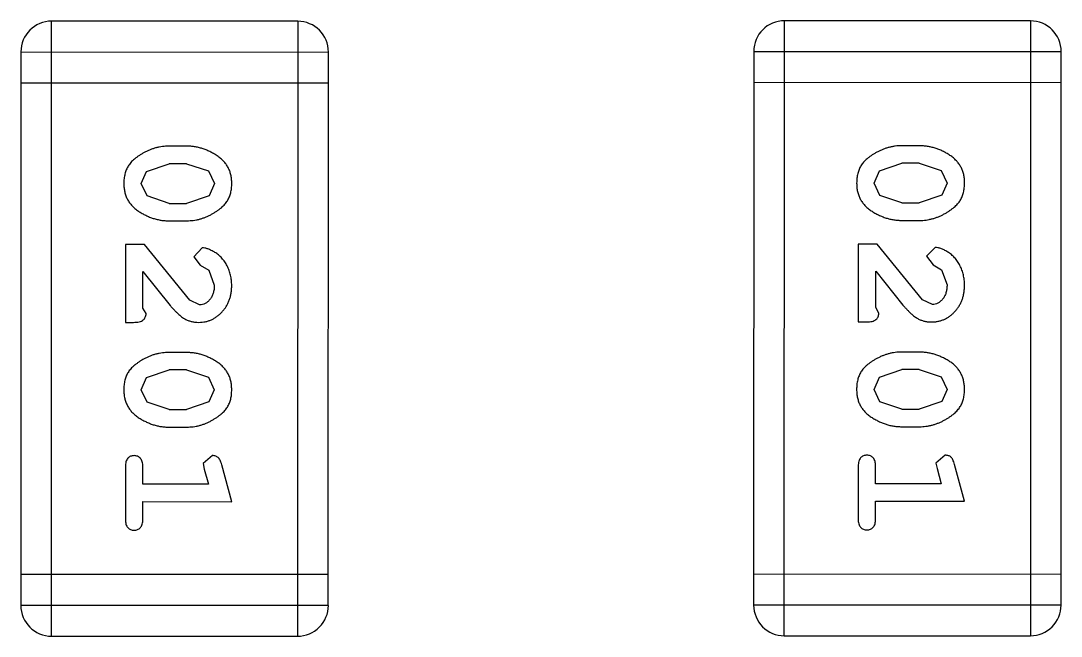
# Model space of a CAD drawing. Header units: inches. Extents: x -29 to 164, y -51 to 83.
# Drawn here: x 141.448 to 142.479, y 33.021 to 33.631 of the extents above; entities that cross this region are included whole.
import ezdxf

# ---------------------------------------------------------------- set-up
doc = ezdxf.new("R2010")
doc.units = ezdxf.units.IN
doc.header["$LTSCALE"] = 1.21
doc.header["$MEASUREMENT"] = 0
doc.layers.get('0').update_dxf_attribs({"linetype": 'CONTINUOUS'})

msp = doc.modelspace()

# ---------------------------------------------------------------- linework, layer by layer
at = {"color": 7, "linetype": 'Continuous'}
for p, q in [((141.4783, 33.0214), (141.4784, 33.631)), ((141.7223, 33.6309), (141.4784, 33.631)), ((141.7223, 33.6309), (141.7221, 33.0213)), ((142.2047, 33.0217), (142.2049, 33.6313)), ((142.4487, 33.6313), (142.2049, 33.6313)), ((142.4487, 33.6313), (142.4486, 33.0217)), ((141.4479, 33.6005), (141.4478, 33.0518)), ((141.4479, 33.6005), (141.7527, 33.6004)), ((141.7526, 33.0518), (141.7527, 33.6004)), ((142.1744, 33.6009), (142.1743, 33.0522)), ((142.1744, 33.6009), (142.4792, 33.6008)), ((142.4791, 33.0522), (142.4792, 33.6008)), ((141.4479, 33.57), (141.7527, 33.5699)), ((142.1744, 33.5704), (142.4792, 33.5703)), ((141.6123, 33.507), (141.5946, 33.507)), ((142.3388, 33.5074), (142.321, 33.5074)), ((141.5726, 33.4821), (141.5949, 33.4897)), ((141.6121, 33.4897), (141.5949, 33.4897)), ((141.6121, 33.4897), (141.6339, 33.4825)), ((142.299, 33.4825), (142.3213, 33.4901)), ((142.3385, 33.4901), (142.3213, 33.4901)), ((142.3385, 33.4901), (142.3603, 33.4829)), ((141.5673, 33.47), (141.5726, 33.4821)), ((141.6339, 33.4825), (141.6397, 33.4701)), ((142.2937, 33.4703), (142.299, 33.4825)), ((142.3603, 33.4829), (142.3661, 33.4705)), ((141.5731, 33.4577), (141.5673, 33.47)), ((141.6397, 33.4701), (141.6344, 33.458)), ((142.2995, 33.4581), (142.2937, 33.4703)), ((142.3661, 33.4705), (142.3608, 33.4584)), ((141.5949, 33.4504), (141.5731, 33.4577)), ((141.6344, 33.458), (141.6121, 33.4504)), ((142.3213, 33.4508), (142.2995, 33.4581)), ((142.3608, 33.4584), (142.3385, 33.4508)), ((141.5949, 33.4504), (141.6121, 33.4504)), ((142.3213, 33.4508), (142.3385, 33.4508)), ((141.5946, 33.4331), (141.6123, 33.4331)), ((142.321, 33.4335), (142.3388, 33.4335)), ((141.5515, 33.4095), (141.5515, 33.3324)), ((141.5704, 33.4095), (141.5515, 33.4095)), ((141.6154, 33.3545), (141.5704, 33.4095)), ((141.6276, 33.4064), (141.6192, 33.3975)), ((142.278, 33.4099), (142.278, 33.3328)), ((142.2969, 33.4099), (142.278, 33.4099)), ((142.3418, 33.3549), (142.2969, 33.4099)), ((142.3541, 33.4067), (142.3456, 33.3979)), ((141.6192, 33.3975), (141.6257, 33.3891)), ((142.3456, 33.3979), (142.3522, 33.3894)), ((141.6257, 33.3891), (141.6342, 33.3841)), ((142.3522, 33.3894), (142.3607, 33.3845)), ((141.5688, 33.3466), (141.5688, 33.3828)), ((141.5688, 33.3828), (141.5959, 33.3492)), ((141.6342, 33.3841), (141.6396, 33.3692)), ((142.2953, 33.347), (142.2953, 33.3832)), ((142.2953, 33.3832), (142.3223, 33.3496)), ((142.3607, 33.3845), (142.3661, 33.3696)), ((141.6251, 33.3497), (141.6154, 33.3545)), ((142.3515, 33.3501), (142.3418, 33.3549)), ((141.572, 33.3411), (141.5688, 33.3466)), ((142.2984, 33.3415), (142.2953, 33.347)), ((141.5515, 33.3324), (141.5594, 33.3324)), ((142.278, 33.3328), (142.2858, 33.3328)), ((141.6123, 33.3025), (141.5946, 33.3025)), ((142.3387, 33.3029), (142.321, 33.3029)), ((141.5725, 33.2776), (141.5948, 33.2852)), ((141.612, 33.2852), (141.5948, 33.2852)), ((141.612, 33.2852), (141.6338, 33.278)), ((142.299, 33.278), (142.3213, 33.2856)), ((142.3385, 33.2856), (142.3213, 33.2856)), ((142.3385, 33.2856), (142.3602, 33.2784)), ((141.5672, 33.2655), (141.5725, 33.2776)), ((141.6338, 33.278), (141.6396, 33.2656)), ((142.2937, 33.2658), (142.299, 33.278)), ((142.3602, 33.2784), (142.366, 33.266)), ((141.573, 33.2532), (141.5672, 33.2655)), ((141.6396, 33.2656), (141.6343, 33.2535)), ((142.2995, 33.2535), (142.2937, 33.2658)), ((142.366, 33.266), (142.3608, 33.2538)), ((141.5948, 33.2459), (141.573, 33.2532)), ((141.6343, 33.2535), (141.612, 33.2459)), ((142.3213, 33.2463), (142.2995, 33.2535)), ((142.3608, 33.2538), (142.3385, 33.2463)), ((141.5948, 33.2459), (141.612, 33.2459)), ((142.3213, 33.2463), (142.3385, 33.2463)), ((141.5945, 33.2286), (141.6123, 33.2286)), ((142.321, 33.229), (142.3387, 33.229)), ((141.6378, 33.2003), (141.6286, 33.1924)), ((142.3643, 33.2007), (142.355, 33.1928)), ((141.5515, 33.1893), (141.5515, 33.1374)), ((141.5688, 33.172), (141.5688, 33.1893)), ((141.6286, 33.1924), (141.6296, 33.187)), ((141.6569, 33.1546), (141.647, 33.1912)), ((142.2779, 33.1897), (142.2779, 33.1377)), ((142.2952, 33.1724), (142.2952, 33.1897)), ((142.355, 33.1928), (142.3561, 33.1874)), ((142.3833, 33.155), (142.3735, 33.1916)), ((141.6296, 33.187), (141.6338, 33.172)), ((142.3561, 33.1874), (142.3602, 33.1723)), ((141.6338, 33.172), (141.5688, 33.172)), ((142.3602, 33.1723), (142.2952, 33.1724)), ((141.5688, 33.1374), (141.5688, 33.1547)), ((141.5688, 33.1547), (141.6569, 33.1546)), ((142.2952, 33.1377), (142.2952, 33.155)), ((142.2952, 33.155), (142.3833, 33.155)), ((141.7526, 33.0823), (141.4478, 33.0823)), ((142.4791, 33.0826), (142.1743, 33.0827)), ((141.7526, 33.0518), (141.4478, 33.0518)), ((142.4791, 33.0522), (142.1743, 33.0522)), ((141.4783, 33.0214), (141.7221, 33.0213)), ((142.2047, 33.0217), (142.4486, 33.0217))]:
    msp.add_line(p, q, dxfattribs=at)
for centre, start, end in [((141.4784, 33.6005), 89.988, 179.988), ((141.7223, 33.6004), 359.988, 89.988), ((142.2049, 33.6009), 89.988, 179.988), ((142.4487, 33.6008), 359.988, 89.988), ((141.4783, 33.0518), 179.988, 269.988), ((141.7222, 33.0518), 269.988, 359.988), ((142.2048, 33.0522), 179.988, 269.988), ((142.4486, 33.0522), 269.988, 359.988)]:
    msp.add_arc(centre, 0.0305, start, end, dxfattribs=at)
for points, knots in [([(141.5946, 33.507), (141.5935, 33.507), (141.5914, 33.507), (141.5882, 33.5067), (141.5851, 33.5062), (141.582, 33.5055), (141.579, 33.5046), (141.576, 33.5035), (141.573, 33.5022), (141.5701, 33.5008), (141.5674, 33.4992), (141.5648, 33.4976), (141.5625, 33.4959), (141.5604, 33.4943), (141.5586, 33.4926), (141.5569, 33.4909), (141.5555, 33.4891), (141.5539, 33.4868), (141.5523, 33.4836), (141.551, 33.4794), (141.5501, 33.4748), (141.55, 33.4717), (141.55, 33.47)], [0, 0, 0, 0, 0.049886, 0.09882, 0.148132, 0.19689, 0.246038, 0.295176, 0.345305, 0.395692, 0.445312, 0.491875, 0.535813, 0.577009, 0.616081, 0.652689, 0.687585, 0.720206, 0.785062, 0.85223, 0.923759, 1, 1, 1, 1]), ([(141.657, 33.4702), (141.6569, 33.4717), (141.6568, 33.4745), (141.6561, 33.4786), (141.655, 33.4824), (141.6534, 33.486), (141.6514, 33.4893), (141.6489, 33.4923), (141.6459, 33.4951), (141.6425, 33.4976), (141.6389, 33.4998), (141.6352, 33.5017), (141.6315, 33.5034), (141.6278, 33.5047), (141.624, 33.5058), (141.6201, 33.5065), (141.6163, 33.507), (141.6137, 33.507), (141.6123, 33.507)], [0, 0, 0, 0, 0.06692, 0.130834, 0.19258, 0.252759, 0.312631, 0.373411, 0.436359, 0.501894, 0.568244, 0.632472, 0.69556, 0.757163, 0.818592, 0.878885, 0.939235, 1, 1, 1, 1]), ([(142.321, 33.5074), (142.32, 33.5074), (142.3178, 33.5074), (142.3147, 33.5071), (142.3115, 33.5066), (142.3084, 33.5059), (142.3054, 33.505), (142.3024, 33.5039), (142.2994, 33.5026), (142.2966, 33.5011), (142.2938, 33.4996), (142.2913, 33.498), (142.289, 33.4963), (142.2869, 33.4947), (142.285, 33.493), (142.2833, 33.4913), (142.2819, 33.4895), (142.2803, 33.4872), (142.2787, 33.484), (142.2774, 33.4798), (142.2766, 33.4752), (142.2765, 33.472), (142.2764, 33.4704)], [0, 0, 0, 0, 0.049886, 0.09882, 0.148132, 0.19689, 0.246038, 0.295176, 0.345305, 0.395692, 0.445312, 0.491875, 0.535813, 0.577009, 0.616081, 0.652689, 0.687585, 0.720206, 0.785062, 0.85223, 0.923759, 1, 1, 1, 1]), ([(142.3834, 33.4706), (142.3834, 33.4721), (142.3833, 33.4749), (142.3826, 33.4789), (142.3815, 33.4828), (142.3799, 33.4864), (142.3778, 33.4897), (142.3753, 33.4927), (142.3723, 33.4955), (142.3689, 33.498), (142.3653, 33.5002), (142.3617, 33.5021), (142.358, 33.5038), (142.3542, 33.5051), (142.3504, 33.5061), (142.3466, 33.5069), (142.3427, 33.5073), (142.3401, 33.5074), (142.3388, 33.5074)], [0, 0, 0, 0, 0.06692, 0.130834, 0.19258, 0.252759, 0.312631, 0.373411, 0.436359, 0.501894, 0.568244, 0.632472, 0.69556, 0.757163, 0.818592, 0.878885, 0.939235, 1, 1, 1, 1]), ([(141.55, 33.47), (141.55, 33.4686), (141.5501, 33.4658), (141.5508, 33.4617), (141.5519, 33.4578), (141.5535, 33.4542), (141.5555, 33.4509), (141.5581, 33.4479), (141.561, 33.4451), (141.5644, 33.4426), (141.568, 33.4404), (141.5717, 33.4385), (141.5754, 33.4368), (141.5791, 33.4355), (141.5829, 33.4344), (141.5868, 33.4336), (141.5907, 33.4332), (141.5933, 33.4331), (141.5946, 33.4331)], [0, 0, 0, 0, 0.067217, 0.131051, 0.19272, 0.252824, 0.312745, 0.373449, 0.436041, 0.501494, 0.567761, 0.632087, 0.695096, 0.757109, 0.817993, 0.878657, 0.939311, 1, 1, 1, 1]), ([(141.6123, 33.4331), (141.6134, 33.4331), (141.6156, 33.4332), (141.6187, 33.4335), (141.6219, 33.434), (141.625, 33.4347), (141.628, 33.4356), (141.631, 33.4367), (141.634, 33.438), (141.6369, 33.4395), (141.6396, 33.4411), (141.6422, 33.4427), (141.6445, 33.4444), (141.6466, 33.446), (141.6485, 33.4478), (141.6501, 33.4495), (141.6515, 33.4512), (141.6531, 33.4536), (141.6547, 33.4567), (141.656, 33.4609), (141.6568, 33.4654), (141.6569, 33.4686), (141.657, 33.4702)], [0, 0, 0, 0, 0.049855, 0.099516, 0.148482, 0.19758, 0.246804, 0.296268, 0.346517, 0.397047, 0.446826, 0.49336, 0.537801, 0.579207, 0.617974, 0.654833, 0.689171, 0.722088, 0.786392, 0.853518, 0.924186, 1, 1, 1, 1]), ([(142.2764, 33.4704), (142.2765, 33.469), (142.2765, 33.4661), (142.2772, 33.462), (142.2784, 33.4582), (142.28, 33.4546), (142.282, 33.4513), (142.2845, 33.4483), (142.2874, 33.4455), (142.2908, 33.443), (142.2944, 33.4408), (142.2981, 33.4388), (142.3018, 33.4372), (142.3056, 33.4358), (142.3094, 33.4348), (142.3132, 33.434), (142.3171, 33.4336), (142.3197, 33.4335), (142.321, 33.4335)], [0, 0, 0, 0, 0.067217, 0.131051, 0.19272, 0.252824, 0.312745, 0.373449, 0.436041, 0.501494, 0.567761, 0.632087, 0.695096, 0.757109, 0.817993, 0.878657, 0.939311, 1, 1, 1, 1]), ([(142.3388, 33.4335), (142.3398, 33.4335), (142.342, 33.4335), (142.3452, 33.4338), (142.3483, 33.4344), (142.3514, 33.435), (142.3545, 33.436), (142.3575, 33.4371), (142.3605, 33.4384), (142.3633, 33.4399), (142.3661, 33.4415), (142.3686, 33.4431), (142.3709, 33.4448), (142.373, 33.4464), (142.3749, 33.4481), (142.3765, 33.4498), (142.378, 33.4516), (142.3795, 33.4539), (142.3811, 33.4571), (142.3824, 33.4613), (142.3832, 33.4658), (142.3833, 33.469), (142.3834, 33.4706)], [0, 0, 0, 0, 0.049855, 0.099516, 0.148482, 0.19758, 0.246804, 0.296268, 0.346517, 0.397047, 0.446826, 0.49336, 0.537801, 0.579207, 0.617974, 0.654833, 0.689171, 0.722088, 0.786392, 0.853518, 0.924186, 1, 1, 1, 1]), ([(141.6569, 33.3691), (141.6569, 33.3708), (141.6568, 33.3741), (141.6559, 33.3791), (141.6545, 33.3838), (141.6525, 33.3883), (141.6501, 33.3925), (141.6472, 33.3961), (141.6439, 33.3993), (141.6404, 33.4018), (141.6368, 33.4037), (141.6335, 33.4052), (141.6305, 33.4061), (141.6285, 33.4063), (141.6276, 33.4064)], [0, 0, 0, 0, 0.098286, 0.193983, 0.289056, 0.384352, 0.477435, 0.566197, 0.652355, 0.737986, 0.818188, 0.887401, 0.94802, 1, 1, 1, 1]), ([(142.3834, 33.3695), (142.3833, 33.3712), (142.3832, 33.3745), (142.3823, 33.3795), (142.3809, 33.3842), (142.3789, 33.3887), (142.3765, 33.3928), (142.3736, 33.3965), (142.3704, 33.3996), (142.3668, 33.4022), (142.3632, 33.4041), (142.3599, 33.4056), (142.3569, 33.4065), (142.355, 33.4067), (142.3541, 33.4067)], [0, 0, 0, 0, 0.098286, 0.193983, 0.289056, 0.384352, 0.477435, 0.566197, 0.652355, 0.737986, 0.818188, 0.887401, 0.94802, 1, 1, 1, 1]), ([(141.6242, 33.3324), (141.6253, 33.3325), (141.6275, 33.3325), (141.6307, 33.333), (141.6338, 33.3338), (141.6368, 33.3349), (141.6396, 33.3364), (141.6424, 33.3382), (141.6449, 33.3403), (141.6474, 33.3427), (141.6496, 33.3453), (141.6516, 33.3482), (141.6532, 33.3512), (141.6546, 33.3544), (141.6556, 33.3579), (141.6564, 33.3614), (141.6568, 33.3652), (141.6569, 33.3678), (141.6569, 33.3691)], [0, 0, 0, 0, 0.060981, 0.120256, 0.178148, 0.236115, 0.293993, 0.352864, 0.413358, 0.476056, 0.539296, 0.602396, 0.665116, 0.728325, 0.792919, 0.859317, 0.928302, 1, 1, 1, 1]), ([(141.6396, 33.3692), (141.6396, 33.3678), (141.6395, 33.3651), (141.6386, 33.3613), (141.6373, 33.3579), (141.6353, 33.355), (141.6331, 33.3527), (141.6306, 33.351), (141.6279, 33.3499), (141.626, 33.3498), (141.6251, 33.3497)], [0, 0, 0, 0, 0.156344, 0.299348, 0.4327, 0.561, 0.682299, 0.791883, 0.89611, 1, 1, 1, 1]), ([(142.3506, 33.3328), (142.3517, 33.3328), (142.3539, 33.3329), (142.3572, 33.3334), (142.3603, 33.3342), (142.3632, 33.3353), (142.3661, 33.3368), (142.3688, 33.3386), (142.3714, 33.3407), (142.3738, 33.3431), (142.3761, 33.3457), (142.378, 33.3486), (142.3797, 33.3516), (142.3811, 33.3548), (142.3821, 33.3582), (142.3829, 33.3618), (142.3833, 33.3656), (142.3833, 33.3682), (142.3834, 33.3695)], [0, 0, 0, 0, 0.060981, 0.120256, 0.178148, 0.236115, 0.293993, 0.352864, 0.413358, 0.476056, 0.539296, 0.602396, 0.665116, 0.728325, 0.792919, 0.859317, 0.928302, 1, 1, 1, 1]), ([(142.3661, 33.3696), (142.366, 33.3682), (142.3659, 33.3655), (142.3651, 33.3617), (142.3637, 33.3583), (142.3618, 33.3554), (142.3595, 33.3531), (142.357, 33.3514), (142.3543, 33.3503), (142.3525, 33.3502), (142.3515, 33.3501)], [0, 0, 0, 0, 0.156344, 0.299348, 0.4327, 0.561, 0.682299, 0.791883, 0.89611, 1, 1, 1, 1]), ([(141.5959, 33.3492), (141.5966, 33.3483), (141.5981, 33.3466), (141.6003, 33.3442), (141.6025, 33.3421), (141.6044, 33.3403), (141.6063, 33.3387), (141.6081, 33.3373), (141.6097, 33.3362), (141.6118, 33.3351), (141.6143, 33.334), (141.6175, 33.3331), (141.6208, 33.3325), (141.623, 33.3325), (141.6242, 33.3324)], [0, 0, 0, 0, 0.103002, 0.197728, 0.285279, 0.365235, 0.437224, 0.502446, 0.560545, 0.611446, 0.707576, 0.80349, 0.900532, 1, 1, 1, 1]), ([(142.3223, 33.3496), (142.3231, 33.3487), (142.3246, 33.347), (142.3268, 33.3446), (142.3289, 33.3425), (142.3309, 33.3406), (142.3328, 33.339), (142.3345, 33.3377), (142.3362, 33.3366), (142.3382, 33.3354), (142.3408, 33.3344), (142.3439, 33.3335), (142.3472, 33.3329), (142.3495, 33.3328), (142.3506, 33.3328)], [0, 0, 0, 0, 0.103002, 0.197728, 0.285279, 0.365235, 0.437224, 0.502446, 0.560545, 0.611446, 0.707576, 0.80349, 0.900532, 1, 1, 1, 1]), ([(141.5594, 33.3324), (141.5605, 33.3325), (141.5624, 33.3325), (141.5651, 33.3329), (141.5674, 33.3336), (141.5691, 33.3347), (141.5704, 33.336), (141.5713, 33.3375), (141.5719, 33.3392), (141.572, 33.3404), (141.572, 33.3411)], [0, 0, 0, 0, 0.1844, 0.34094, 0.473574, 0.586824, 0.690029, 0.789175, 0.890445, 1, 1, 1, 1]), ([(142.2858, 33.3328), (142.2869, 33.3328), (142.2889, 33.3329), (142.2916, 33.3333), (142.2938, 33.334), (142.2956, 33.3351), (142.2969, 33.3364), (142.2978, 33.3379), (142.2983, 33.3396), (142.2984, 33.3408), (142.2984, 33.3415)], [0, 0, 0, 0, 0.1844, 0.34094, 0.473574, 0.586824, 0.690029, 0.789175, 0.890445, 1, 1, 1, 1]), ([(141.5946, 33.3025), (141.5935, 33.3025), (141.5914, 33.3025), (141.5882, 33.3022), (141.5851, 33.3017), (141.582, 33.301), (141.5789, 33.3001), (141.5759, 33.299), (141.573, 33.2977), (141.5701, 33.2963), (141.5673, 33.2947), (141.5648, 33.2931), (141.5625, 33.2914), (141.5604, 33.2898), (141.5585, 33.2881), (141.5568, 33.2864), (141.5554, 33.2846), (141.5538, 33.2823), (141.5522, 33.2791), (141.5509, 33.2749), (141.5501, 33.2703), (141.55, 33.2671), (141.5499, 33.2655)], [0, 0, 0, 0, 0.049886, 0.09882, 0.148132, 0.19689, 0.246038, 0.295176, 0.345305, 0.395692, 0.445312, 0.491875, 0.535813, 0.577009, 0.616081, 0.652689, 0.687585, 0.720206, 0.785062, 0.85223, 0.923759, 1, 1, 1, 1]), ([(141.6569, 33.2657), (141.6569, 33.2672), (141.6568, 33.27), (141.6561, 33.2741), (141.655, 33.2779), (141.6534, 33.2815), (141.6513, 33.2848), (141.6488, 33.2878), (141.6458, 33.2906), (141.6425, 33.2931), (141.6389, 33.2953), (141.6352, 33.2972), (141.6315, 33.2989), (141.6277, 33.3002), (141.6239, 33.3013), (141.6201, 33.302), (141.6162, 33.3024), (141.6136, 33.3025), (141.6123, 33.3025)], [0, 0, 0, 0, 0.06692, 0.130834, 0.19258, 0.252759, 0.312631, 0.373411, 0.436359, 0.501894, 0.568244, 0.632472, 0.69556, 0.757163, 0.818592, 0.878885, 0.939235, 1, 1, 1, 1]), ([(142.321, 33.3029), (142.3199, 33.3029), (142.3178, 33.3029), (142.3146, 33.3026), (142.3115, 33.3021), (142.3084, 33.3014), (142.3054, 33.3005), (142.3024, 33.2994), (142.2994, 33.2981), (142.2965, 33.2966), (142.2938, 33.2951), (142.2912, 33.2934), (142.2889, 33.2918), (142.2868, 33.2902), (142.285, 33.2885), (142.2833, 33.2868), (142.2819, 33.285), (142.2803, 33.2827), (142.2787, 33.2795), (142.2773, 33.2753), (142.2765, 33.2707), (142.2764, 33.2675), (142.2764, 33.2659)], [0, 0, 0, 0, 0.049886, 0.09882, 0.148132, 0.19689, 0.246038, 0.295176, 0.345305, 0.395692, 0.445312, 0.491875, 0.535813, 0.577009, 0.616081, 0.652689, 0.687585, 0.720206, 0.785062, 0.85223, 0.923759, 1, 1, 1, 1]), ([(142.3834, 33.2661), (142.3833, 33.2675), (142.3832, 33.2704), (142.3825, 33.2744), (142.3814, 33.2783), (142.3798, 33.2819), (142.3778, 33.2852), (142.3753, 33.2882), (142.3723, 33.291), (142.3689, 33.2935), (142.3653, 33.2957), (142.3616, 33.2976), (142.3579, 33.2992), (142.3541, 33.3006), (142.3504, 33.3016), (142.3465, 33.3024), (142.3426, 33.3028), (142.3401, 33.3029), (142.3387, 33.3029)], [0, 0, 0, 0, 0.06692, 0.130834, 0.19258, 0.252759, 0.312631, 0.373411, 0.436359, 0.501894, 0.568244, 0.632472, 0.69556, 0.757163, 0.818592, 0.878885, 0.939235, 1, 1, 1, 1]), ([(141.5499, 33.2655), (141.55, 33.2641), (141.55, 33.2612), (141.5508, 33.2571), (141.5519, 33.2533), (141.5535, 33.2497), (141.5555, 33.2464), (141.558, 33.2434), (141.561, 33.2406), (141.5643, 33.2381), (141.5679, 33.2359), (141.5716, 33.234), (141.5753, 33.2323), (141.5791, 33.2309), (141.5829, 33.2299), (141.5867, 33.2291), (141.5906, 33.2287), (141.5932, 33.2286), (141.5945, 33.2286)], [0, 0, 0, 0, 0.067217, 0.131051, 0.19272, 0.252824, 0.312745, 0.373449, 0.436041, 0.501494, 0.567761, 0.632087, 0.695096, 0.757109, 0.817993, 0.878657, 0.939311, 1, 1, 1, 1]), ([(141.6123, 33.2286), (141.6134, 33.2286), (141.6155, 33.2287), (141.6187, 33.2289), (141.6218, 33.2295), (141.6249, 33.2301), (141.628, 33.2311), (141.631, 33.2322), (141.634, 33.2335), (141.6368, 33.235), (141.6396, 33.2366), (141.6421, 33.2382), (141.6445, 33.2399), (141.6466, 33.2415), (141.6484, 33.2432), (141.6501, 33.2449), (141.6515, 33.2467), (141.6531, 33.249), (141.6547, 33.2522), (141.656, 33.2564), (141.6568, 33.2609), (141.6569, 33.2641), (141.6569, 33.2657)], [0, 0, 0, 0, 0.049855, 0.099516, 0.148482, 0.19758, 0.246804, 0.296268, 0.346517, 0.397047, 0.446826, 0.49336, 0.537801, 0.579207, 0.617974, 0.654833, 0.689171, 0.722088, 0.786392, 0.853518, 0.924186, 1, 1, 1, 1]), ([(142.2764, 33.2659), (142.2764, 33.2644), (142.2765, 33.2616), (142.2772, 33.2575), (142.2783, 33.2537), (142.2799, 33.2501), (142.2819, 33.2468), (142.2845, 33.2438), (142.2874, 33.2409), (142.2908, 33.2385), (142.2944, 33.2363), (142.2981, 33.2343), (142.3018, 33.2327), (142.3055, 33.2313), (142.3093, 33.2303), (142.3132, 33.2295), (142.3171, 33.2291), (142.3197, 33.229), (142.321, 33.229)], [0, 0, 0, 0, 0.067217, 0.131051, 0.19272, 0.252824, 0.312745, 0.373449, 0.436041, 0.501494, 0.567761, 0.632087, 0.695096, 0.757109, 0.817993, 0.878657, 0.939311, 1, 1, 1, 1]), ([(142.3387, 33.229), (142.3398, 33.229), (142.3419, 33.229), (142.3451, 33.2293), (142.3483, 33.2299), (142.3514, 33.2305), (142.3544, 33.2315), (142.3574, 33.2326), (142.3604, 33.2339), (142.3633, 33.2354), (142.366, 33.237), (142.3686, 33.2386), (142.3709, 33.2402), (142.373, 33.2419), (142.3749, 33.2436), (142.3765, 33.2453), (142.3779, 33.2471), (142.3795, 33.2494), (142.3811, 33.2526), (142.3824, 33.2568), (142.3832, 33.2613), (142.3833, 33.2645), (142.3834, 33.2661)], [0, 0, 0, 0, 0.049855, 0.099516, 0.148482, 0.19758, 0.246804, 0.296268, 0.346517, 0.397047, 0.446826, 0.49336, 0.537801, 0.579207, 0.617974, 0.654833, 0.689171, 0.722088, 0.786392, 0.853518, 0.924186, 1, 1, 1, 1]), ([(141.5601, 33.2003), (141.5595, 33.2003), (141.5584, 33.2002), (141.5567, 33.1997), (141.5552, 33.1989), (141.5538, 33.1977), (141.5527, 33.1961), (141.552, 33.1942), (141.5516, 33.1919), (141.5515, 33.1902), (141.5515, 33.1893)], [0, 0, 0, 0, 0.115051, 0.223278, 0.329269, 0.437893, 0.554681, 0.682591, 0.83103, 1, 1, 1, 1]), ([(141.5688, 33.1893), (141.5688, 33.1902), (141.5687, 33.1919), (141.5683, 33.1942), (141.5675, 33.1961), (141.5665, 33.1977), (141.5651, 33.1988), (141.5636, 33.1997), (141.5619, 33.2002), (141.5608, 33.2003), (141.5601, 33.2003)], [0, 0, 0, 0, 0.169102, 0.317658, 0.446239, 0.563118, 0.671828, 0.776546, 0.884858, 1, 1, 1, 1]), ([(141.647, 33.1912), (141.6468, 33.1921), (141.6463, 33.1936), (141.6454, 33.1957), (141.6445, 33.1973), (141.6435, 33.1985), (141.6423, 33.1993), (141.641, 33.1999), (141.6395, 33.2002), (141.6384, 33.2003), (141.6378, 33.2003)], [0, 0, 0, 0, 0.187321, 0.344927, 0.475328, 0.579604, 0.674244, 0.773631, 0.882025, 1, 1, 1, 1]), ([(142.2866, 33.2007), (142.286, 33.2006), (142.2848, 33.2006), (142.2831, 33.2001), (142.2816, 33.1992), (142.2803, 33.1981), (142.2792, 33.1965), (142.2785, 33.1946), (142.278, 33.1922), (142.278, 33.1906), (142.2779, 33.1897)], [0, 0, 0, 0, 0.115051, 0.223278, 0.329269, 0.437893, 0.554681, 0.682591, 0.83103, 1, 1, 1, 1]), ([(142.2952, 33.1897), (142.2952, 33.1906), (142.2952, 33.1922), (142.2947, 33.1946), (142.294, 33.1965), (142.2929, 33.1981), (142.2916, 33.1992), (142.2901, 33.2001), (142.2884, 33.2006), (142.2872, 33.2006), (142.2866, 33.2007)], [0, 0, 0, 0, 0.169102, 0.317658, 0.446239, 0.563118, 0.671828, 0.776546, 0.884858, 1, 1, 1, 1]), ([(142.3735, 33.1916), (142.3732, 33.1925), (142.3727, 33.194), (142.3719, 33.1961), (142.371, 33.1977), (142.3699, 33.1989), (142.3688, 33.1997), (142.3674, 33.2003), (142.3659, 33.2006), (142.3648, 33.2006), (142.3643, 33.2007)], [0, 0, 0, 0, 0.187321, 0.344927, 0.475328, 0.579604, 0.674244, 0.773631, 0.882025, 1, 1, 1, 1]), ([(142.2779, 33.1377), (142.2779, 33.1369), (142.278, 33.1352), (142.2785, 33.1328), (142.2792, 33.1309), (142.2803, 33.1293), (142.2816, 33.1282), (142.2831, 33.1273), (142.2848, 33.1268), (142.286, 33.1268), (142.2866, 33.1267)], [0, 0, 0, 0, 0.169012, 0.317488, 0.445429, 0.560977, 0.67065, 0.776666, 0.88492, 1, 1, 1, 1]), ([(142.2866, 33.1267), (142.2872, 33.1268), (142.2884, 33.1268), (142.29, 33.1273), (142.2915, 33.1282), (142.2929, 33.1293), (142.294, 33.1309), (142.2947, 33.1328), (142.2952, 33.1352), (142.2952, 33.1368), (142.2952, 33.1377)], [0, 0, 0, 0, 0.11517, 0.223509, 0.328254, 0.438012, 0.553651, 0.682263, 0.830856, 1, 1, 1, 1]), ([(141.5515, 33.1374), (141.5515, 33.1365), (141.5515, 33.1348), (141.552, 33.1325), (141.5527, 33.1305), (141.5538, 33.129), (141.5551, 33.1278), (141.5567, 33.127), (141.5583, 33.1264), (141.5595, 33.1264), (141.5601, 33.1264)], [0, 0, 0, 0, 0.169012, 0.317488, 0.445429, 0.560977, 0.67065, 0.776666, 0.88492, 1, 1, 1, 1]), ([(141.5601, 33.1264), (141.5607, 33.1264), (141.5619, 33.1264), (141.5636, 33.1269), (141.5651, 33.1278), (141.5664, 33.129), (141.5675, 33.1305), (141.5683, 33.1325), (141.5687, 33.1348), (141.5688, 33.1365), (141.5688, 33.1374)], [0, 0, 0, 0, 0.11517, 0.223509, 0.328254, 0.438012, 0.553651, 0.682263, 0.830856, 1, 1, 1, 1])]:
    msp.add_open_spline(points, degree=3, knots=knots, dxfattribs=at)

doc.saveas('drawing.dxf')
